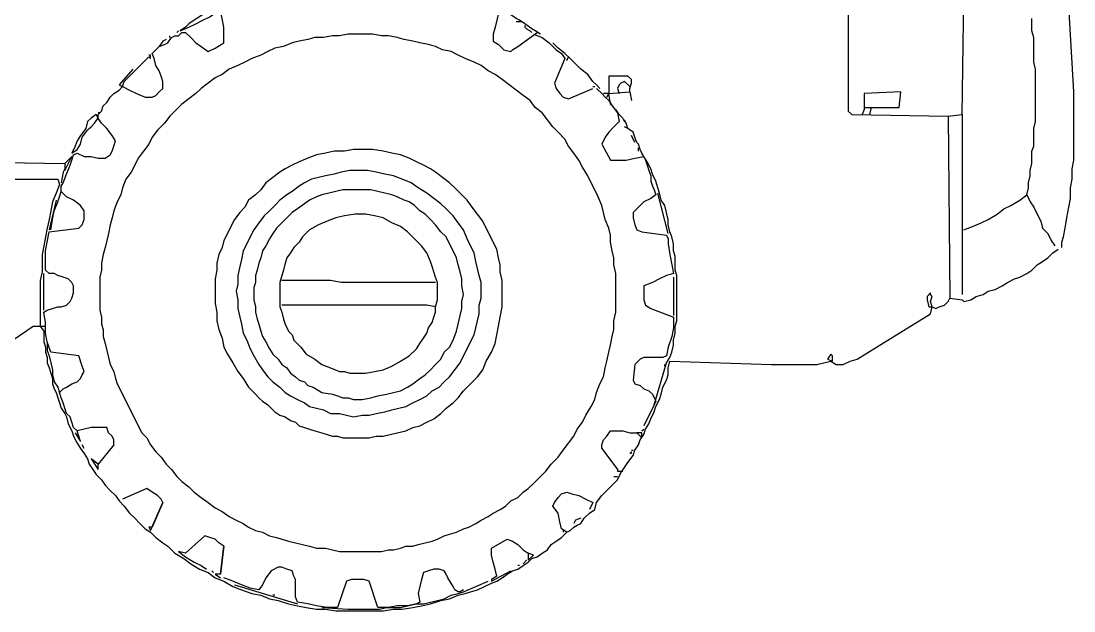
# Model space of a CAD drawing. Extents: x -121210 to 57230, y 84783 to 157800.
# Drawn here: x -47559 to -44988, y 119649 to 121090 of the extents above; entities that cross this region are included whole.
import ezdxf

# ---------------------------------------------------------------- set-up
doc = ezdxf.new("R2010")
doc.units = 0
doc.header["$MEASUREMENT"] = 0
doc.layers.get('0').update_dxf_attribs({"linetype": 'CONTINUOUS'})

# ---------------------------------------------------------------- blocks, each defined once
blk = doc.blocks.new('A$C72B562D3')
at = {"linetype": 'Continuous'}
for points in [[(6846.2, 1409.4), (6833.4, 1417.9), (6824.9, 1422.2), (6807.8, 1435), (6795, 1443.6), (6786.5, 1447.8), (6773.6, 1456.4), (6756.6, 1464.9), (6735.2, 1477.7), (6713.8, 1486.3), (6692.5, 1494.8), (6692.5, 1511.9)], [(7585.1, 1507.6), (7597.9, 1499.1), (7597.9, 1221.5)], [(7875.5, 1212.9), (7879.8, 1499.1), (7892.6, 1503.4), (7905.4, 1507.6), (7922.5, 1507.6), (7935.3, 1507.6), (7948.1, 1507.6), (7965.2, 1507.6), (7982.3, 1503.4), (7999.4, 1503.4), (8016.5, 1499.1)], [(8033.6, 1016.5), (8037.8, 1033.6), (8037.8, 1046.4), (8042.1, 1063.5), (8042.1, 1076.3), (8046.4, 1093.3), (8046.4, 1106.2), (8046.4, 1123.2), (8050.6, 1136.1), (8050.6, 1148.9), (8050.6, 1166), (8050.6, 1178.8), (8054.9, 1195.9), (8054.9, 1208.7), (8054.9, 1221.5), (8054.9, 1238.6), (8054.9, 1251.4), (8054.9, 1264.2), (8054.9, 1281.3), (8054.9, 1294.1), (8054.9, 1311.2), (8054.9, 1324), (8050.6, 1341.1), (8050.6, 1353.9), (8050.6, 1371), (8050.6, 1383.8), (8050.6, 1400.9), (8046.4, 1417.9), (8046.4, 1430.8), (8046.4, 1447.8)], [(5987.8, 1426.5), (6004.9, 1435), (6022, 1443.6), (6039, 1452.1), (6056.1, 1464.9), (6068.9, 1477.7), (6051.9, 1473.5), (6039, 1464.9), (6026.2, 1460.6), (6013.4, 1452.1), (6000.6, 1443.6), (5987.8, 1435), (5979.3, 1426.5), (5966.4, 1417.9), (5987.8, 1426.5)], [(8119, 888.3), (8119, 901.2), (8123.2, 914), (8127.5, 935.3), (8131.8, 961), (8136.1, 986.6), (8140.3, 1007.9), (8140.3, 1033.6), (8144.6, 1054.9), (8144.6, 1080.5), (8148.9, 1101.9), (8148.9, 1123.2), (8148.9, 1148.9), (8148.9, 1170.2), (8148.9, 1195.9), (8148.9, 1217.2), (8148.9, 1242.8), (8148.9, 1268.5), (8136.1, 1477.7)], [(6073.2, 1388), (6073.2, 1409.4), (6073.2, 1426.5), (6068.9, 1447.8), (6064.7, 1464.9)], [(6743.7, 1460.6), (6739.5, 1443.6), (6735.2, 1426.5), (6730.9, 1409.4), (6730.9, 1392.3)], [(5962.2, 1417.9), (5957.9, 1413.7)], [(6799.3, 1439.3), (6786.5, 1439.3)], [(6807.8, 1430.8), (6807.8, 1426.5), (6812.1, 1422.2), (6820.6, 1417.9), (6824.9, 1413.7)], [(6842, 324.6), (6859.1, 341.7), (6871.9, 358.8), (6889, 375.8), (6901.8, 392.9), (6914.6, 410), (6927.4, 427.1), (6935.9, 444.2), (6948.7, 461.3), (6957.3, 478.3), (6970.1, 499.7), (6978.6, 516.8), (6982.9, 533.9), (6991.5, 555.2), (7000, 572.3), (7004.3, 593.7), (7008.5, 610.7), (7012.8, 632.1), (7017.1, 649.2), (7021.4, 670.5), (7025.6, 687.6), (7025.6, 709), (7029.9, 730.3), (7029.9, 747.4), (7029.9, 768.8), (7029.9, 785.8), (7029.9, 807.2), (7029.9, 824.3), (7025.6, 845.6), (7025.6, 862.7), (7021.4, 879.8), (7017.1, 901.2), (7017.1, 918.2), (7012.8, 935.3), (7004.3, 956.7), (7000, 973.8), (6995.7, 990.8), (6987.2, 1012.2), (6978.6, 1029.3), (6970.1, 1046.4), (6961.6, 1063.5), (6948.7, 1084.8), (6940.2, 1101.9), (6927.4, 1119), (6914.6, 1136.1), (6906, 1153.1), (6889, 1170.2), (6876.1, 1183), (6863.3, 1200.1), (6850.5, 1217.2), (6833.4, 1230), (6820.6, 1247.1), (6803.5, 1259.9), (6786.5, 1272.7), (6769.4, 1285.5), (6752.3, 1298.4), (6735.2, 1311.2), (6718.1, 1319.7), (6701, 1332.5), (6684, 1341.1), (6662.6, 1349.6), (6645.5, 1358.1), (6628.4, 1366.7), (6607.1, 1371), (6590, 1379.5), (6572.9, 1383.8), (6551.6, 1388), (6534.5, 1392.3), (6513.1, 1396.6), (6496, 1400.9), (6474.7, 1405.1), (6457.6, 1405.1), (6436.2, 1409.4), (6414.9, 1409.4), (6397.8, 1409.4), (6376.4, 1409.4), (6355.1, 1405.1), (6338, 1405.1), (6316.7, 1400.9), (6295.3, 1400.9), (6278.2, 1396.6), (6256.9, 1392.3), (6239.8, 1388), (6218.4, 1379.5), (6197.1, 1375.2), (6180, 1366.7), (6162.9, 1358.1), (6141.5, 1349.6), (6124.5, 1341.1), (6107.4, 1332.5), (6086, 1324), (6068.9, 1311.2), (6051.9, 1302.6), (6034.8, 1289.8), (6017.7, 1277), (6004.9, 1264.2), (5987.8, 1251.4), (5970.7, 1238.6), (5953.6, 1221.5), (5940.8, 1208.7), (5928, 1191.6), (5910.9, 1174.5), (5898.1, 1157.4), (5889.6, 1140.3), (5876.8, 1123.2), (5863.9, 1106.2), (5855.4, 1089.1), (5846.9, 1072), (5834, 1054.9), (5825.5, 1033.6), (5821.2, 1016.5), (5812.7, 999.4), (5804.1, 978), (5799.9, 961), (5795.6, 943.9), (5791.3, 922.5), (5787.1, 905.4), (5782.8, 888.3), (5778.5, 871.3), (5774.3, 849.9), (5774.3, 832.8), (5770, 815.7), (5770, 798.7), (5770, 781.6), (5770, 764.5), (5770, 747.4), (5770, 734.6), (5774.3, 717.5), (5774.3, 700.4)], [(5915.2, 1379.5), (5928, 1383.8), (5936.5, 1388), (5945.1, 1400.9), (5953.6, 1405.1)], [(5932.3, 1396.6), (5923.7, 1392.3), (5915.2, 1379.5)], [(5940.8, 1400.9), (5940.8, 1405.1)], [(5953.6, 1405.1), (5962.2, 1405.1), (5966.4, 1409.4), (5970.7, 1413.7), (5979.3, 1413.7)], [(5979.3, 1413.7), (5992.1, 1400.9), (6004.9, 1388), (6017.7, 1379.5), (6034.8, 1366.7)], [(6730.9, 1392.3), (6743.7, 1383.8), (6756.6, 1371), (6773.6, 1366.7), (6777.9, 1371), (6790.7, 1379.5)], [(6790.7, 1379.5), (6837.7, 1413.7)], [(6829.2, 1409.4), (6850.5, 1400.9), (6867.6, 1388), (6876.1, 1379.5), (6884.7, 1371), (6897.5, 1362.4), (6906, 1349.6)], [(5898.1, 1362.4), (5915.2, 1379.5)], [(6034.8, 1366.7), (6051.9, 1375.2), (6073.2, 1388)], [(6991.5, 1277), (6982.9, 1285.5), (6974.4, 1294.1), (6961.6, 1311.2), (6944.5, 1324), (6931.7, 1336.8), (6918.9, 1349.6), (6906, 1362.4), (6889, 1375.2), (6876.1, 1388)], [(5829.8, 1294.1), (5889.6, 1353.9), (5893.8, 1349.6), (5893.8, 1358.1), (5889.6, 1358.1)], [(5898.1, 1255.6), (5906.7, 1259.9), (5915.2, 1268.5), (5923.7, 1277), (5923.7, 1294.1), (5919.5, 1306.9), (5915.2, 1319.7), (5906.7, 1332.5), (5902.4, 1349.6), (5898.1, 1362.4)], [(6906, 1349.6), (6880.4, 1289.8)], [(6910.3, 1345.3), (6914.6, 1353.9)], [(5851.1, 1324), (5817, 1285.5), (5825.5, 1281.3), (5829.8, 1294.1)], [(6880.4, 1289.8), (6884.7, 1277), (6893.2, 1264.2), (6901.8, 1255.6), (6914.6, 1251.4)], [(7064.1, 1268.5), (7064.1, 1277), (7068.3, 1289.8), (7068.3, 1298.4), (7059.8, 1306.9), (7012.8, 1306.9), (7012.8, 1264.2)], [(7051.3, 1294.1), (7042.7, 1289.8), (7038.4, 1285.5), (7034.2, 1277), (7038.4, 1264.2)], [(7051.3, 1294.1), (7064.1, 1281.3)], [(5765.7, 1204.4), (5765.7, 1212.9), (5774.3, 1221.5), (5778.5, 1234.3), (5787.1, 1242.8), (5795.6, 1255.6), (5804.1, 1264.2), (5817, 1272.7), (5825.5, 1281.3)], [(5825.5, 1281.3), (5842.6, 1272.7), (5859.7, 1264.2), (5881, 1255.6), (5898.1, 1255.6)], [(6914.6, 1251.4), (6974.4, 1277)], [(6974.4, 1281.3), (6978.6, 1281.3)], [(6982.9, 1277), (6995.7, 1264.2), (7004.3, 1255.6), (7012.8, 1247.1), (7021.4, 1234.3), (7034.2, 1217.2), (7038.4, 1195.9)], [(7012.8, 1264.2), (7000, 1264.2)], [(7008.5, 1255.6), (7012.8, 1264.2)], [(7012.8, 1264.2), (7064.1, 1268.5)], [(7025.6, 1230), (7017.1, 1238.6), (7012.8, 1264.2)], [(7064.1, 1268.5), (7068.3, 1247.1)], [(7653.4, 1230), (7721.8, 1230), (7726.1, 1268.5), (7636.4, 1264.2), (7636.4, 1255.6), (7636.4, 1242.8), (7636.4, 1225.7), (7632.1, 1212.9)], [(5740.1, 1174.5), (5744.4, 1178.8), (5748.6, 1183), (5757.2, 1191.6), (5765.7, 1204.4), (5761.4, 1212.9), (5748.6, 1204.4), (5740.1, 1195.9), (5735.8, 1178.8), (5723, 1161.7), (5714.5, 1148.9), (5710.2, 1136.1), (5701.6, 1119), (5714.5, 1127.5), (5723, 1140.3), (5727.3, 1157.4), (5740.1, 1174.5)], [(5770, 1217.2), (5765.7, 1217.2), (5770, 1217.2)], [(7123.9, 504), (7153.8, 606.5), (7162.3, 619.3), (7166.6, 632.1), (7170.8, 649.2), (7170.8, 662), (7175.1, 679.1), (7175.1, 696.2), (7179.4, 709), (7179.4, 726.1), (7179.4, 743.1), (7179.4, 755.9), (7179.4, 773), (7179.4, 790.1), (7179.4, 802.9), (7179.4, 820), (7175.1, 832.8), (7175.1, 849.9), (7175.1, 867), (7170.8, 879.8), (7170.8, 896.9), (7166.6, 914), (7162.3, 926.8), (7158, 943.9), (7158, 956.7), (7153.8, 973.8), (7149.5, 990.8), (7140.9, 1003.7), (7136.7, 1020.7), (7132.4, 1033.6), (7128.1, 1050.6), (7119.6, 1067.7), (7115.3, 1080.5), (7106.8, 1097.6), (7098.2, 1110.4), (7094, 1119), (7089.7, 1127.5), (7085.4, 1140.3), (7081.1, 1144.6), (7076.9, 1157.4), (7072.6, 1170.2), (7059.8, 1178.8), (7055.5, 1191.6), (7051.3, 1195.9), (7047, 1204.4), (7038.4, 1212.9), (7029.9, 1225.7)], [(7597.9, 1221.5), (7606.5, 1212.9)], [(7606.5, 1212.9), (7841.4, 1208.7)], [(7636.4, 1230), (7653.4, 1230)], [(7653.4, 1230), (7649.2, 1212.9)], [(7841.4, 1208.7), (7875.5, 1212.9)], [(7841.4, 1208.7), (7845.6, 764.5)], [(7875.5, 1212.9), (7875.5, 773)], [(5808.4, 1148.9), (5799.9, 1161.7), (5787.1, 1178.8), (5774.3, 1191.6), (5765.7, 1204.4)], [(7038.4, 1195.9), (7025.6, 1183), (7012.8, 1170.2), (7004.3, 1157.4), (6995.7, 1140.3)], [(7055.5, 1191.6), (7051.3, 1200.1)], [(7059.8, 1178.8), (7051.3, 1183)], [(7076.9, 1144.6), (7068.3, 1161.7)], [(5714.5, 1119), (5731.5, 1110.4), (5748.6, 1110.4), (5765.7, 1106.2), (5782.8, 1106.2), (5795.6, 1114.7), (5799.9, 1123.2), (5804.1, 1136.1), (5808.4, 1148.9)], [(6995.7, 1140.3), (7017.1, 1101.9), (7034.2, 1101.9), (7055.5, 1101.9), (7076.9, 1106.2), (7098.2, 1110.4)], [(7085.4, 1123.2), (7085.4, 1131.8)], [(5676, 1025), (5676, 1037.8), (5680.3, 1046.4), (5688.8, 1067.7), (5697.4, 1089.1), (5701.6, 1101.9), (5705.9, 1114.7), (5714.5, 1119)], [(5684.6, 1076.3), (5701.6, 1110.4), (5684.6, 1093.3)], [(6543, 1097.6), (6525.9, 1106.2), (6504.6, 1114.7), (6483.2, 1119), (6461.9, 1123.2), (6436.2, 1127.5), (6414.9, 1127.5), (6389.3, 1127.5), (6367.9, 1123.2), (6342.3, 1123.2), (6320.9, 1119), (6299.6, 1114.7), (6278.2, 1106.2), (6256.9, 1097.6), (6239.8, 1089.1), (6222.7, 1080.5), (6209.9, 1072), (6192.8, 1059.2), (6175.7, 1046.4), (6162.9, 1029.3), (6150.1, 1016.5), (6133, 1003.7), (6124.5, 986.6), (6111.7, 973.8), (6098.8, 956.7), (6090.3, 939.6), (6081.8, 922.5), (6073.2, 905.4), (6068.9, 888.3), (6060.4, 871.3), (6056.1, 849.9), (6056.1, 832.8), (6051.9, 811.5), (6051.9, 790.1), (6051.9, 773), (6051.9, 751.7), (6056.1, 730.3), (6056.1, 709), (6060.4, 687.6), (6068.9, 666.3), (6073.2, 644.9), (6081.8, 627.8), (6094.6, 606.5), (6107.4, 585.1), (6120.2, 568), (6133, 546.7), (6150.1, 529.6), (6158.6, 521), (6167.2, 512.5), (6180, 504), (6188.5, 495.4), (6197.1, 486.9), (6209.9, 478.3), (6222.7, 474.1), (6235.5, 465.5), (6248.3, 461.3), (6256.9, 452.7), (6269.7, 448.4), (6282.5, 444.2), (6295.3, 439.9), (6312.4, 435.6), (6325.2, 431.4), (6338, 427.1), (6350.8, 427.1), (6363.6, 422.8), (6376.4, 422.8), (6393.5, 422.8)], [(7098.2, 1110.4), (7102.5, 1101.9), (7106.8, 1089.1), (7111, 1076.3), (7115.3, 1063.5), (7115.3, 1050.6), (7119.6, 1037.8), (7123.9, 1029.3), (7128.1, 1016.5)], [(5436.9, 1097.6), (5684.6, 1093.3)], [(5684.6, 1093.3), (5684.6, 1080.5), (5680.3, 1072), (5676, 1046.4)], [(6658.3, 538.1), (6675.4, 555.2), (6692.5, 572.3), (6705.3, 589.4), (6713.8, 610.7), (6726.7, 632.1), (6735.2, 653.4), (6739.5, 674.8), (6743.7, 696.2), (6748, 717.5), (6752.3, 743.1), (6752.3, 764.5), (6752.3, 785.8), (6752.3, 807.2), (6748, 828.6), (6748, 845.6), (6743.7, 862.7), (6739.5, 884.1), (6730.9, 901.2), (6722.4, 918.2), (6713.8, 935.3), (6705.3, 952.4), (6692.5, 969.5), (6679.7, 986.6), (6666.9, 1003.7), (6654.1, 1016.5), (6637, 1033.6), (6624.2, 1046.4), (6607.1, 1059.2), (6590, 1072), (6577.2, 1080.5), (6560.1, 1089.1), (6543, 1097.6)], [(5509.5, 1054.9), (5667.5, 1054.9)], [(5667.5, 1054.9), (5671.8, 1042.1), (5663.2, 1020.7), (5654.7, 999.4), (5650.4, 978), (5646.1, 956.7), (5641.9, 935.3), (5637.6, 914), (5633.3, 892.6), (5629, 871.3), (5629, 849.9), (5629, 828.6), (5624.8, 807.2), (5624.8, 785.8), (5624.8, 764.5), (5624.8, 743.1), (5624.8, 717.5), (5624.8, 696.2), (5637.6, 696.2)], [(6649.8, 606.5), (6658.3, 623.6), (6666.9, 640.6), (6675.4, 657.7), (6684, 674.8), (6688.2, 691.9), (6692.5, 709), (6696.8, 726.1), (6696.8, 747.4), (6701, 764.5), (6701, 781.6), (6701, 802.9), (6696.8, 820), (6692.5, 837.1), (6688.2, 854.2), (6684, 875.5), (6675.4, 892.6), (6666.9, 909.7), (6658.3, 931.1), (6645.5, 948.1), (6632.7, 965.2), (6615.6, 982.3), (6602.8, 995.1), (6585.7, 1007.9), (6568.6, 1020.7), (6547.3, 1033.6), (6530.2, 1046.4), (6508.8, 1054.9), (6487.5, 1063.5), (6466.1, 1067.7), (6444.8, 1072), (6423.4, 1076.3), (6402.1, 1076.3), (6380.7, 1076.3), (6359.4, 1072), (6342.3, 1067.7), (6320.9, 1063.5), (6303.8, 1059.2), (6286.8, 1054.9), (6269.7, 1046.4), (6256.9, 1037.8), (6239.8, 1025), (6227, 1016.5), (6209.9, 1003.7), (6197.1, 990.8), (6184.3, 978), (6171.4, 965.2), (6158.6, 948.1), (6145.8, 931.1), (6137.3, 914), (6128.7, 896.9), (6120.2, 879.8), (6115.9, 858.5), (6111.7, 841.4), (6107.4, 820), (6107.4, 798.7), (6103.1, 781.6), (6107.4, 760.2), (6107.4, 738.9), (6111.7, 717.5), (6115.9, 700.4), (6120.2, 679.1), (6128.7, 662), (6137.3, 640.6), (6145.8, 623.6), (6158.6, 602.2), (6167.2, 589.4), (6180, 572.3), (6192.8, 559.5), (6209.9, 546.7), (6222.7, 533.9), (6235.5, 525.3), (6252.6, 516.8), (6269.7, 508.2), (6282.5, 499.7), (6299.6, 495.4), (6316.7, 491.2), (6333.7, 482.6), (6355.1, 482.6), (6372.2, 478.3), (6389.3, 474.1), (6410.6, 478.3), (6427.7, 478.3), (6444.8, 482.6), (6466.1, 486.9), (6483.2, 491.2), (6500.3, 495.4), (6517.4, 499.7), (6534.5, 508.2), (6551.6, 516.8), (6568.6, 525.3), (6581.5, 538.1), (6598.5, 546.7), (6611.3, 559.5), (6624.2, 572.3), (6637, 589.4), (6649.8, 606.5)], [(6632.7, 662), (6641.2, 683.3), (6645.5, 700.4), (6649.8, 721.8), (6654.1, 738.9), (6654.1, 755.9), (6658.3, 773), (6654.1, 794.4), (6654.1, 811.5), (6649.8, 828.6), (6645.5, 845.6), (6641.2, 862.7), (6632.7, 879.8), (6624.2, 896.9), (6615.6, 914), (6602.8, 926.8), (6590, 943.9), (6577.2, 956.7), (6564.4, 969.5), (6551.6, 978), (6538.7, 990.8), (6525.9, 999.4), (6513.1, 1003.7), (6496, 1012.2), (6483.2, 1016.5), (6466.1, 1020.7), (6449.1, 1025), (6432, 1029.3), (6414.9, 1029.3), (6397.8, 1029.3), (6380.7, 1029.3), (6363.6, 1029.3), (6346.6, 1025), (6329.5, 1020.7), (6312.4, 1016.5), (6299.6, 1012.2), (6282.5, 1003.7), (6269.7, 995.1), (6252.6, 982.3), (6239.8, 973.8), (6227, 961), (6214.2, 948.1), (6201.3, 935.3), (6192.8, 922.5), (6184.3, 909.7), (6175.7, 892.6), (6167.2, 879.8), (6162.9, 862.7), (6158.6, 849.9), (6154.4, 832.8), (6150.1, 820), (6150.1, 802.9), (6145.8, 790.1), (6145.8, 773), (6145.8, 760.2), (6150.1, 743.1), (6150.1, 730.3), (6154.4, 713.2), (6158.6, 700.4), (6162.9, 683.3), (6167.2, 670.5), (6175.7, 657.7), (6184.3, 640.6), (6192.8, 627.8), (6205.6, 615), (6214.2, 602.2), (6227, 593.7), (6235.5, 580.8), (6248.3, 572.3), (6256.9, 563.8), (6269.7, 559.5), (6278.2, 550.9), (6291, 546.7), (6312.4, 533.9), (6338, 529.6), (6350.8, 525.3), (6363.6, 521), (6376.4, 521), (6389.3, 516.8), (6410.6, 516.8), (6432, 521), (6449.1, 525.3), (6470.4, 529.6), (6487.5, 533.9), (6504.6, 538.1), (6521.7, 546.7), (6534.5, 555.2), (6551.6, 568), (6564.4, 576.6), (6577.2, 589.4), (6590, 602.2), (6602.8, 615), (6611.3, 632.1), (6624.2, 644.9), (6632.7, 662)], [(5663.2, 1003.7), (5646.1, 931.1)], [(5650.4, 931.1), (5654.7, 956.7), (5658.9, 978), (5667.5, 999.4), (5671.8, 1012.2), (5676, 1025)], [(5731.5, 978), (5723, 990.8), (5705.9, 1003.7), (5688.8, 1012.2), (5676, 1025)], [(7128.1, 1016.5), (7115.3, 1007.9), (7098.2, 999.4), (7085.4, 986.6), (7072.6, 973.8)], [(7158, 922.5), (7132.4, 1020.7)], [(7879.8, 931.1), (7901.2, 939.6), (7922.5, 948.1), (7939.6, 956.7), (7961, 969.5), (7978, 982.3), (7995.1, 990.8), (8016.5, 1003.7), (8033.6, 1016.5), (8042.1, 999.4), (8050.6, 986.6), (8059.2, 969.5), (8067.7, 952.4), (8072, 935.3), (8084.8, 922.5), (8093.3, 905.4), (8101.9, 892.6)], [(5646.1, 926.8), (5718.7, 935.3), (5727.3, 943.9), (5731.5, 956.7), (5731.5, 965.2), (5731.5, 978)], [(6543, 640.6), (6551.6, 653.4), (6560.1, 666.3), (6568.6, 679.1), (6572.9, 691.9), (6581.5, 704.7), (6585.7, 717.5), (6590, 730.3), (6590, 743.1), (6594.3, 760.2), (6594.3, 773), (6594.3, 785.8), (6594.3, 802.9), (6590, 815.7), (6585.7, 828.6), (6581.5, 841.4), (6577.2, 854.2), (6568.6, 875.5), (6555.8, 892.6), (6538.7, 909.7), (6521.7, 926.8), (6504.6, 939.6), (6483.2, 948.1), (6461.9, 961), (6440.5, 965.2), (6419.2, 969.5), (6393.5, 969.5), (6367.9, 965.2), (6346.6, 961), (6325.2, 952.4), (6303.8, 943.9), (6282.5, 931.1), (6265.4, 914), (6256.9, 901.2), (6244.1, 888.3), (6235.5, 875.5), (6227, 862.7), (6222.7, 849.9), (6218.4, 832.8), (6214.2, 820), (6209.9, 802.9), (6209.9, 790.1), (6209.9, 773), (6209.9, 760.2), (6209.9, 743.1), (6214.2, 730.3), (6218.4, 713.2), (6222.7, 700.4), (6231.2, 683.3), (6239.8, 674.8), (6244.1, 662), (6261.1, 644.9), (6273.9, 627.8), (6295.3, 615), (6312.4, 602.2), (6333.7, 593.7), (6355.1, 585.1), (6367.9, 585.1), (6380.7, 580.8), (6397.8, 580.8), (6419.2, 580.8), (6440.5, 585.1), (6461.9, 589.4), (6483.2, 597.9), (6504.6, 610.7), (6525.9, 623.6), (6543, 640.6)], [(7072.6, 973.8), (7072.6, 961), (7076.9, 943.9), (7081.1, 931.1), (7094, 926.8), (7153.8, 918.2)], [(5637.6, 832.8), (5637.6, 854.2), (5637.6, 879.8), (5641.9, 901.2), (5646.1, 926.8)], [(7153.8, 918.2), (7158, 909.7), (7158, 896.9), (7162.3, 871.3), (7166.6, 845.6), (7170.8, 824.3)], [(7879.8, 755.9), (7896.9, 760.2), (7909.7, 768.8), (7926.8, 773), (7939.6, 781.6), (7956.7, 785.8), (7973.8, 794.4), (7986.6, 802.9), (8003.7, 811.5), (8016.5, 815.7), (8033.6, 824.3), (8046.4, 832.8), (8059.2, 845.6), (8072, 854.2), (8084.8, 862.7), (8097.6, 875.5), (8110.4, 884.1)], [(5633.3, 730.3), (5641.9, 734.6), (5654.7, 738.9), (5667.5, 743.1), (5676, 743.1), (5688.8, 747.4), (5697.4, 755.9), (5701.6, 764.5), (5705.9, 777.3), (5705.9, 794.4), (5701.6, 802.9), (5693.1, 811.5), (5680.3, 815.7), (5667.5, 820), (5658.9, 824.3), (5646.1, 824.3), (5637.6, 832.8)], [(5633.3, 734.6), (5633.3, 824.3)], [(7170.8, 824.3), (7153.8, 820), (7136.7, 811.5), (7119.6, 802.9), (7098.2, 794.4), (7098.2, 777.3), (7098.2, 760.2), (7102.5, 747.4), (7115.3, 738.9), (7170.8, 717.5)], [(6590, 802.9), (6577.2, 802.9), (6564.4, 802.9), (6551.6, 802.9), (6538.7, 802.9), (6525.9, 802.9), (6513.1, 802.9), (6487.5, 802.9), (6466.1, 802.9), (6444.8, 802.9), (6423.4, 802.9), (6402.1, 802.9), (6380.7, 802.9), (6359.4, 802.9), (6333.7, 807.2), (6312.4, 807.2), (6291, 807.2), (6265.4, 807.2), (6252.6, 807.2), (6239.8, 807.2), (6227, 807.2), (6214.2, 807.2)], [(7170.8, 815.7), (7170.8, 794.4), (7170.8, 768.8), (7170.8, 747.4), (7170.8, 721.8)], [(7802.9, 743.1), (7798.7, 755.9), (7802.9, 768.8), (7798.7, 773), (7798.7, 777.3), (7790.1, 768.8), (7790.1, 760.2), (7794.4, 743.1), (7802.9, 743.1)], [(6590, 743.1), (6568.6, 747.4), (6547.3, 747.4), (6525.9, 747.4), (6504.6, 747.4), (6479, 747.4), (6457.6, 747.4), (6432, 747.4), (6406.3, 747.4), (6385, 747.4), (6359.4, 747.4), (6333.7, 747.4), (6312.4, 747.4), (6286.8, 747.4), (6261.1, 747.4), (6235.5, 747.4), (6214.2, 747.4)], [(7802.9, 743.1), (7811.5, 738.9), (7820, 743.1), (7832.8, 747.4), (7841.4, 755.9)], [(7841.4, 755.9), (7845.6, 764.5), (7875.5, 760.2)], [(7875.5, 760.2), (7879.8, 755.9)], [(5650.4, 632.1), (5641.9, 657.7), (5637.6, 679.1), (5637.6, 704.7), (5633.3, 730.3)], [(7666.3, 644.9), (7798.7, 726.1), (7802.9, 743.1)], [(5475.3, 606.5), (5607.7, 696.2)], [(5607.7, 696.2), (5624.8, 696.2), (5633.3, 683.3), (5633.3, 670.5), (5633.3, 657.7), (5637.6, 644.9), (5637.6, 632.1), (5641.9, 619.3), (5641.9, 606.5), (5646.1, 593.7), (5650.4, 580.8), (5654.7, 568), (5654.7, 555.2), (5658.9, 542.4), (5663.2, 533.9), (5667.5, 521), (5671.8, 508.2), (5676, 495.4), (5684.6, 482.6), (5688.8, 474.1), (5693.1, 457), (5701.6, 439.9), (5705.9, 427.1), (5714.5, 410), (5723, 397.2), (5731.5, 384.4), (5740.1, 371.6), (5744.4, 358.8), (5752.9, 345.9), (5761.4, 333.1), (5774.3, 320.3), (5782.8, 307.5), (5795.6, 294.7), (5808.4, 281.9), (5817, 269.1), (5829.8, 256.3), (5842.6, 239.2), (5855.4, 226.4), (5868.2, 213.5), (5881, 200.7), (5893.8, 192.2), (5906.7, 179.4), (5923.7, 166.6), (5936.5, 158), (5953.6, 140.9), (5975, 128.1), (5992.1, 115.3), (6013.4, 102.5), (6034.8, 94), (6051.9, 81.1), (6073.2, 72.6), (6094.6, 59.8), (6115.9, 51.3), (6141.5, 42.7), (6162.9, 38.4), (6184.3, 29.9), (6205.6, 25.6), (6231.2, 17.1), (6252.6, 12.8), (6273.9, 8.5), (6299.6, 4.3), (6320.9, 4.3), (6346.6, 0), (6367.9, 0), (6393.5, 0), (6414.9, 0), (6440.5, 0), (6461.9, 0), (6487.5, 4.3), (6508.8, 4.3), (6534.5, 8.5), (6555.8, 12.8), (6577.2, 17.1), (6602.8, 25.6), (6624.2, 29.9), (6645.5, 38.4), (6662.6, 42.7), (6675.4, 47), (6692.5, 51.3), (6709.6, 59.8), (6726.7, 68.3), (6739.5, 72.6), (6752.3, 81.1), (6765.1, 89.7), (6777.9, 98.2), (6790.7, 102.5), (6803.5, 111), (6816.4, 119.6), (6824.9, 128.1), (6837.7, 132.4), (6850.5, 140.9), (6863.3, 149.5), (6871.9, 162.3), (6884.7, 170.8), (6897.5, 179.4), (6910.3, 192.2), (6918.9, 196.5), (6927.4, 205), (6935.9, 209.3), (6944.5, 213.5)], [(5774.3, 700.4), (5778.5, 687.6), (5778.5, 670.5), (5782.8, 653.4), (5787.1, 636.4), (5791.3, 619.3), (5795.6, 602.2), (5804.1, 585.1), (5808.4, 568), (5812.7, 555.2), (5821.2, 538.1), (5829.8, 521), (5838.3, 504), (5846.9, 486.9), (5855.4, 469.8), (5863.9, 452.7), (5872.5, 435.6), (5885.3, 422.8), (5893.8, 405.7), (5906.7, 388.7), (5919.5, 375.8), (5932.3, 358.8), (5945.1, 345.9), (5957.9, 328.9), (5970.7, 316), (5987.8, 303.2), (6000.6, 290.4), (6017.7, 277.6), (6034.8, 264.8), (6051.9, 252), (6068.9, 243.4), (6086, 230.6), (6103.1, 222.1)], [(7170.8, 717.5), (7170.8, 691.9), (7166.6, 670.5), (7158, 644.9), (7153.8, 623.6)], [(5641.9, 653.4), (5641.9, 636.4), (5646.1, 623.6), (5650.4, 606.5), (5654.7, 589.4), (5654.7, 576.6), (5658.9, 559.5), (5667.5, 546.7), (5671.8, 533.9)], [(7619.3, 615), (7666.3, 644.9)], [(5727.3, 597.9), (5718.7, 623.6), (5650.4, 632.1)], [(7153.8, 623.6), (7145.2, 619.3), (7132.4, 619.3), (7111, 619.3), (7098.2, 619.3), (7089.7, 615), (7076.9, 602.2), (7072.6, 563.8)], [(7559.5, 623.6), (7555.2, 627.8), (7546.7, 615), (7559.5, 610.7), (7559.5, 623.6)], [(5671.8, 533.9), (5680.3, 542.4), (5688.8, 546.7), (5701.6, 555.2), (5714.5, 559.5), (5723, 568), (5727.3, 576.6), (5731.5, 585.1), (5727.3, 597.9)], [(6982.9, 264.8), (6995.7, 281.9), (7008.5, 294.7), (7021.4, 307.5), (7034.2, 320.3), (7042.7, 337.4), (7051.3, 350.2), (7059.8, 363), (7072.6, 380.1), (7076.9, 392.9), (7085.4, 405.7), (7089.7, 418.5), (7098.2, 431.4), (7102.5, 444.2), (7111, 457), (7115.3, 469.8), (7123.9, 486.9), (7128.1, 499.7), (7136.7, 516.8), (7140.9, 529.6), (7145.2, 546.7), (7153.8, 563.8), (7158, 576.6), (7158, 593.7), (7162.3, 610.7)], [(7149.5, 597.9), (7149.5, 602.2)], [(7162.3, 610.7), (7410, 602.2)], [(7410, 602.2), (7422.8, 602.2), (7439.9, 602.2), (7461.3, 602.2), (7478.3, 602.2), (7499.7, 602.2), (7521, 602.2), (7538.1, 606.5), (7555.2, 610.7), (7568, 602.2), (7585.1, 602.2), (7602.2, 610.7), (7619.3, 615)], [(7072.6, 563.8), (7076.9, 555.2), (7089.7, 550.9), (7098.2, 542.4), (7111, 538.1), (7119.6, 529.6), (7123.9, 521), (7128.1, 512.5), (7123.9, 504)], [(5714.5, 439.9), (5705.9, 448.4), (5701.6, 461.3), (5697.4, 474.1), (5688.8, 482.6), (5684.6, 495.4), (5680.3, 508.2), (5676, 521), (5671.8, 533.9)], [(6393.5, 422.8), (6410.6, 422.8), (6427.7, 422.8), (6444.8, 427.1), (6461.9, 427.1), (6479, 431.4), (6496, 435.6), (6517.4, 439.9), (6534.5, 448.4), (6551.6, 452.7), (6568.6, 461.3), (6585.7, 469.8), (6602.8, 482.6), (6615.6, 495.4), (6632.7, 508.2), (6645.5, 521), (6658.3, 538.1)], [(7123.9, 504), (7098.2, 452.7)], [(5710.2, 435.6), (5723, 414.3), (5714.5, 439.9)], [(5787.1, 448.4), (5778.5, 448.4), (5765.7, 448.4), (5748.6, 448.4), (5731.5, 444.2), (5714.5, 439.9)], [(5804.1, 405.7), (5804.1, 418.5), (5799.9, 427.1), (5791.3, 435.6), (5787.1, 448.4)], [(6995.7, 397.2), (6995.7, 405.7), (7000, 418.5), (7008.5, 427.1), (7017.1, 439.9), (7034.2, 439.9), (7047, 439.9), (7064.1, 435.6), (7081.1, 435.6)], [(7094, 439.9), (7098.2, 444.2)], [(7081.1, 435.6), (7094, 422.8), (7094, 435.6), (7081.1, 435.6)], [(5731.5, 397.2), (5727.3, 405.7)], [(5804.1, 405.7), (5765.7, 358.8)], [(6995.7, 397.2), (7034.2, 345.9)], [(7068.3, 384.4), (7068.3, 388.7), (7064.1, 384.4)], [(7068.3, 392.9), (7072.6, 392.9)], [(5765.7, 358.8), (5748.6, 371.6), (5765.7, 345.9), (5765.7, 358.8)], [(7034.2, 345.9), (7034.2, 341.7), (7047, 341.7)], [(6103.1, 222.1), (6120.2, 213.5), (6133, 205), (6150.1, 196.5), (6167.2, 192.2), (6184.3, 183.6), (6201.3, 179.4), (6214.2, 175.1), (6231.2, 170.8), (6248.3, 166.6), (6265.4, 162.3), (6282.5, 158), (6299.6, 153.8), (6320.9, 153.8), (6338, 149.5), (6355.1, 145.2), (6372.2, 145.2), (6385, 145.2), (6402.1, 145.2), (6414.9, 145.2), (6427.7, 145.2), (6444.8, 145.2), (6457.6, 145.2), (6474.7, 149.5), (6487.5, 149.5), (6504.6, 153.8), (6517.4, 158), (6534.5, 158), (6547.3, 162.3), (6564.4, 166.6), (6581.5, 170.8), (6594.3, 175.1), (6611.3, 183.6), (6624.2, 187.9), (6641.2, 192.2), (6658.3, 200.7), (6671.1, 205), (6688.2, 213.5), (6701, 222.1), (6718.1, 230.6), (6730.9, 239.2), (6748, 247.7), (6760.8, 256.3), (6773.6, 269.1), (6790.7, 277.6), (6803.5, 290.4), (6816.4, 299), (6829.2, 311.8), (6842, 324.6)], [(7025.6, 328.9), (7034.2, 328.9)], [(5885.3, 299), (5825.5, 273.3)], [(5923.7, 264.8), (5919.5, 273.3), (5910.9, 281.9), (5898.1, 290.4), (5885.3, 299)], [(6876.1, 256.3), (6880.4, 264.8), (6889, 277.6), (6897.5, 286.1), (6910.3, 290.4)], [(6910.3, 290.4), (6923.1, 286.1), (6940.2, 281.9), (6957.3, 273.3), (6974.4, 264.8)], [(5893.8, 196.5), (5923.7, 264.8)], [(5923.7, 264.8), (5898.1, 205)], [(6944.5, 213.5), (6953, 226.4), (6965.8, 239.2), (6978.6, 247.7), (6982.9, 264.8)], [(6974.4, 264.8), (6965.8, 247.7)], [(6910.3, 192.2), (6897.5, 200.7), (6893.2, 217.8), (6889, 239.2), (6876.1, 256.3)], [(6944.5, 226.4), (6931.7, 222.1), (6927.4, 213.5)], [(5898.1, 205), (5889.6, 205), (5893.8, 196.5)], [(6073.2, 158), (6060.4, 166.6), (6051.9, 175.1), (6039, 179.4), (6026.2, 183.6), (5979.3, 140.9)], [(6901.8, 196.5), (6901.8, 192.2)], [(6073.2, 158), (6064.7, 89.7)], [(6064.7, 89.7), (6073.2, 158)], [(6739.5, 85.4), (6735.2, 102.5), (6730.9, 119.6), (6726.7, 136.7), (6726.7, 153.8), (6765.1, 175.1)], [(6765.1, 175.1), (6777.9, 170.8), (6790.7, 162.3), (6803.5, 149.5), (6816.4, 140.9)], [(5979.3, 140.9), (5962.2, 145.2), (5979.3, 132.4), (6000.6, 119.6), (6017.7, 111), (6030.5, 102.5)], [(6816.4, 140.9), (6816.4, 123.9), (6829.2, 136.7), (6816.4, 140.9)], [(6252.6, 21.4), (6248.3, 34.2), (6248.3, 47), (6248.3, 59.8), (6248.3, 76.9), (6244.1, 85.4), (6239.8, 98.2), (6227, 102.5), (6214.2, 106.8), (6205.6, 106.8), (6188.5, 98.2), (6175.7, 81.1), (6167.2, 64.1), (6158.6, 51.3)], [(6795, 111), (6790.7, 111), (6790.7, 111)], [(6803.5, 115.3), (6812.1, 123.9)], [(6047.6, 94), (6043.3, 98.2)], [(6064.7, 89.7), (6051.9, 89.7), (6064.7, 81.1)], [(6158.6, 51.3), (6137.3, 55.5), (6115.9, 64.1), (6094.6, 72.6), (6073.2, 81.1)], [(6611.3, 98.2), (6598.5, 102.5), (6585.7, 102.5), (6572.9, 98.2), (6560.1, 94), (6555.8, 76.9), (6551.6, 59.8), (6547.3, 42.7), (6551.6, 21.4)], [(6658.3, 51.3), (6649.8, 47), (6645.5, 47), (6637, 51.3), (6632.7, 59.8), (6619.9, 81.1), (6615.6, 89.7), (6611.3, 98.2)], [(6739.5, 85.4), (6726.7, 76.9), (6726.7, 72.6), (6773.6, 98.2)], [(6098.8, 64.1), (6252.6, 17.1)], [(6449.1, 8.5), (6427.7, 72.6), (6414.9, 76.9), (6402.1, 76.9), (6385, 76.9), (6372.2, 72.6), (6350.8, 8.5)], [(6658.3, 47), (6718.1, 72.6)], [(6197.1, 38.4), (6192.8, 38.4)], [(6312.4, 8.5), (6376.4, 4.3), (6393.5, 4.3), (6414.9, 4.3), (6432, 4.3), (6453.3, 4.3), (6470.4, 8.5), (6487.5, 8.5), (6504.6, 8.5), (6521.7, 12.8), (6543, 17.1), (6560.1, 17.1), (6577.2, 21.4), (6594.3, 25.6), (6611.3, 29.9), (6628.4, 38.4), (6645.5, 42.7), (6658.3, 47)], [(6350.8, 8.5), (6325.2, 8.5), (6299.6, 12.8), (6278.2, 17.1), (6252.6, 21.4)], [(6551.6, 21.4), (6543, 17.1), (6521.7, 12.8), (6496, 12.8), (6474.7, 8.5), (6449.1, 8.5)]]:
    blk.add_lwpolyline(points, dxfattribs=at)

msp = doc.modelspace()

# ---------------------------------------------------------------- block references
msp.add_blockref('A$C72B562D3', (-53137, 119648.7))

doc.saveas('drawing.dxf')
